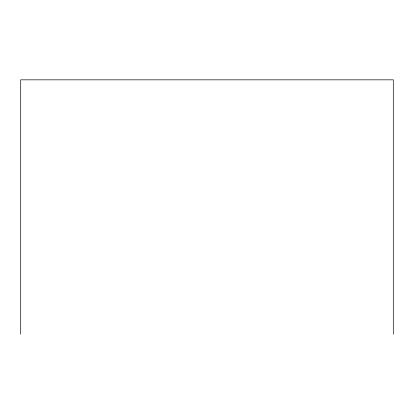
<?xml version="1.0" encoding="UTF-8"?>
<svg xmlns="http://www.w3.org/2000/svg" width="414" height="414" viewBox="0 0 414 414"><rect width="100%" height="100%" fill="white"/><g stroke="black" fill="none" stroke-linecap="round" stroke-linejoin="round"><path stroke-width="0.62" d="M393.3 334.165L393.3 79.835L20.7 79.835L20.7 334.165"/></g></svg>
